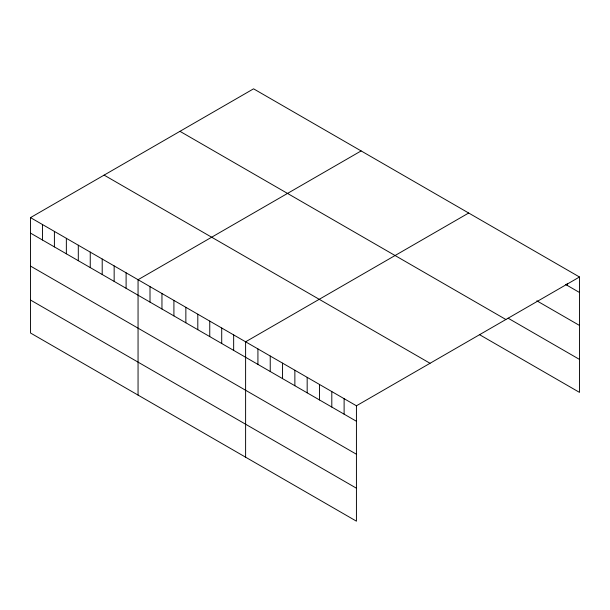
<?xml version="1.0" encoding="UTF-8"?>
<svg xmlns="http://www.w3.org/2000/svg" width="610" height="610" viewBox="0 0 610 610"><rect width="100%" height="100%" fill="white"/><g stroke="black" fill="none" stroke-linecap="round" stroke-linejoin="round"><path stroke-width="0.91" d="M30.5 217.617L356.431 405.787L356.431 521.176L30.5 332.999L30.5 217.617L253.569 88.824L579.5 277.001L579.5 392.382L479.353 334.562M361.128 150.922L138.058 279.715L138.058 395.097M468.686 213.02L245.609 341.813L245.609 457.195M356.431 405.787L579.5 277.001M565.546 284.428L579.5 292.487M536.815 300.806L579.5 325.45M508.084 318.184L579.5 359.42M179.958 131.325L505.888 319.503M104.112 175.116L430.042 363.285M30.5 233.104L356.431 421.274M30.5 266.074L356.431 454.244M30.5 300.036L356.431 488.206M567.186 283.558L567.186 285.381M344.116 398.681L344.116 414.167M331.802 391.574L331.802 407.061M319.487 384.46L319.487 399.954M307.173 377.354L307.173 392.84M294.866 370.247L294.866 385.733M282.552 363.141L282.552 378.627M270.238 356.026L270.238 371.513M257.923 348.92L257.923 364.406M233.66 334.913L233.66 350.399M221.712 328.012L221.712 343.499M209.756 321.112L209.756 336.598M197.808 314.211L197.808 329.697M185.859 307.31L185.859 322.797M173.911 300.41L173.911 315.904M161.955 293.517L161.955 309.003M150.007 286.616L150.007 302.102M126.102 272.815L126.102 288.301M114.154 265.914L114.154 281.401M102.205 259.014L102.205 274.5M90.249 252.113L90.249 267.607M78.301 245.212L78.301 260.706M66.353 238.319L66.353 253.806M54.404 231.419L54.404 246.905M42.448 224.518L42.448 240.004"/></g></svg>
